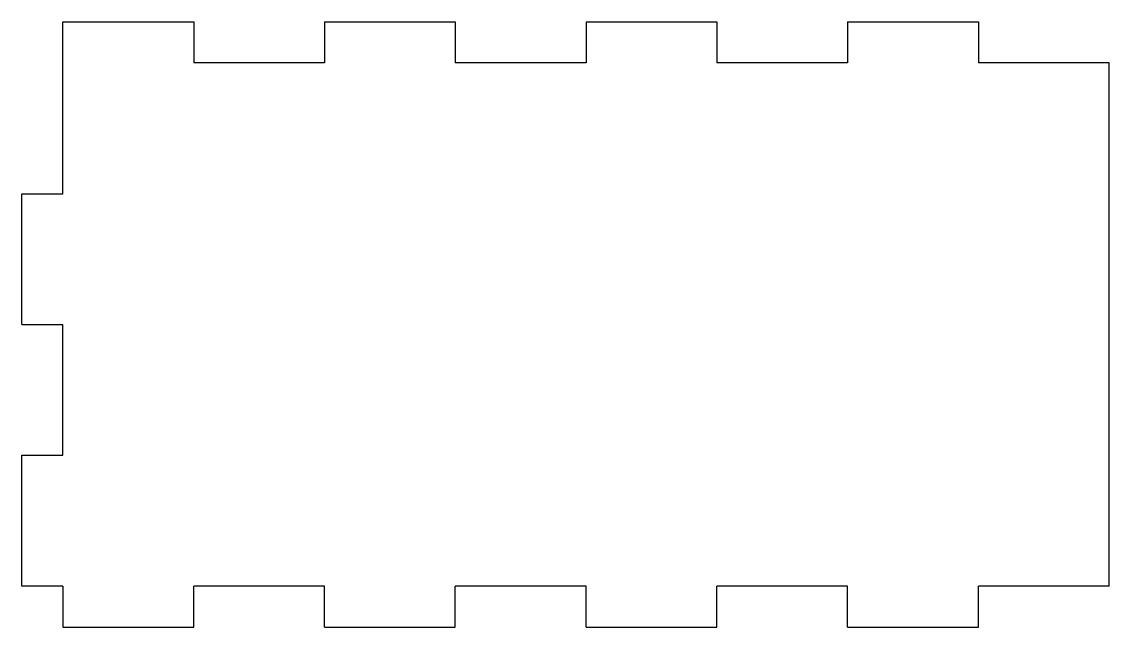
# Model space of a CAD drawing. Extents: x -1.62 to 1.5, y -0.87 to 0.87.
import ezdxf

# ---------------------------------------------------------------- set-up
doc = ezdxf.new("R2010")
doc.units = 0
doc.layers.add('VISIBLE', color=7, linetype='CONTINUOUS')

msp = doc.modelspace()

# ---------------------------------------------------------------- linework, layer by layer
at = {"layer": 'VISIBLE'}
for p, q in [((-1.5, 0.75), (-1.5, 0.868)), ((-1.5, 0.868), (-1.125, 0.868)), ((-1.125, 0.868), (-1.125, 0.75)), ((-0.75, 0.868), (-0.75, 0.75)), ((-0.75, 0.868), (-0.375, 0.868)), ((-0.375, 0.868), (-0.375, 0.75)), ((0, 0.868), (0.375, 0.868)), ((0, 0.868), (0, 0.75)), ((0.375, 0.868), (0.375, 0.75)), ((0.75, 0.868), (0.75, 0.75)), ((0.75, 0.868), (1.125, 0.868)), ((1.125, 0.868), (1.125, 0.75)), ((-1.5, 0.375), (-1.5, 0.75)), ((-0.75, 0.75), (-1.125, 0.75)), ((0, 0.75), (-0.375, 0.75)), ((0.75, 0.75), (0.375, 0.75)), ((1.5, 0.75), (1.125, 0.75)), ((1.5, -0.75), (1.5, 0.75)), ((-1.618, 0.375), (-1.5, 0.375)), ((-1.618, 0), (-1.618, 0.375)), ((-1.618, 0), (-1.5, 0)), ((-1.5, -0.375), (-1.5, 0)), ((-1.618, -0.375), (-1.5, -0.375)), ((-1.618, -0.75), (-1.618, -0.375)), ((-1.5, -0.75), (-1.618, -0.75)), ((-1.5, -0.75), (-1.5, -0.868)), ((-1.125, -0.868), (-1.125, -0.75)), ((-0.75, -0.75), (-1.125, -0.75)), ((-0.75, -0.868), (-0.75, -0.75)), ((0, -0.75), (-0.375, -0.75)), ((-0.375, -0.868), (-0.375, -0.75)), ((0, -0.868), (0, -0.75)), ((0.75, -0.75), (0.375, -0.75)), ((0.375, -0.868), (0.375, -0.75)), ((0.75, -0.868), (0.75, -0.75)), ((1.5, -0.75), (1.125, -0.75)), ((1.125, -0.868), (1.125, -0.75)), ((-1.5, -0.868), (-1.125, -0.868)), ((-0.75, -0.868), (-0.375, -0.868)), ((0, -0.868), (0.375, -0.868)), ((0.75, -0.868), (1.125, -0.868))]:
    msp.add_line(p, q, dxfattribs=at)

doc.saveas('drawing.dxf')
